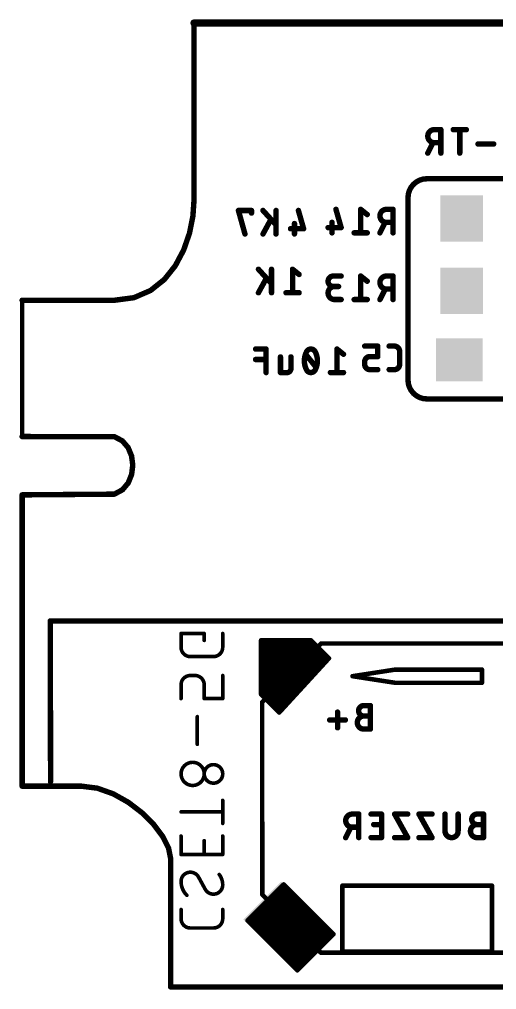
# Model space of a CAD drawing. Extents: x 2 to 98, y 0.7 to 28.7.
# Drawn here: x 1.98 to 15.37, y 0.73 to 27.98 of the extents above; entities that cross this region are included whole.
import ezdxf

# ---------------------------------------------------------------- set-up
doc = ezdxf.new("R2010")
doc.units = 0
for name, color, linetype in [('20', 30, 'CONTINUOUS'), ('22', 253, 'CONTINUOUS'), ('26', 253, 'CONTINUOUS'), ('28', 253, 'CONTINUOUS'), ('30', 253, 'CONTINUOUS')]:
    doc.layers.add(name, color=color, linetype=linetype)

# ---------------------------------------------------------------- blocks, each defined once
blk = doc.blocks.new('RECT')
blk.add_solid([(-0.5, -0.5), (0.5, -0.5), (-0.5, 0.5), (0.5, 0.5)])

msp = doc.modelspace()

# ---------------------------------------------------------------- linework, layer by layer
at = {"layer": '20'}
for points, const_width in [([(6.8818, 27.8772), (17.1616, 27.8772)], 0.2032), ([(6.8818, 22.9147), (6.8818, 27.8772)], 0.1524), ([(6.8505, 22.4543), (6.8818, 22.9147)], 0.1524), ([(6.7544, 21.9752), (6.8505, 22.4543)], 0.1524), ([(6.5906, 21.502), (6.7544, 21.9752)], 0.1524), ([(6.3559, 21.0596), (6.5906, 21.502)], 0.1524), ([(6.0472, 20.6724), (6.3559, 21.0596)], 0.1524), ([(5.6614, 20.3653), (6.0472, 20.6724)], 0.1524), ([(5.1954, 20.1629), (5.6614, 20.3653)], 0.1524), ([(2.0582, 20.09), (4.6461, 20.09)], 0.1524), ([(4.6461, 20.09), (5.1954, 20.1629)], 0.1524), ([(2.0582, 16.2627), (2.0582, 20.09)], 0.127), ([(4.6461, 16.2589), (2.0582, 16.2627)], 0.1524), ([(4.871, 16.141), (4.6461, 16.2589)], 0.1524), ([(5.0321, 15.9525), (4.871, 16.141)], 0.1524), ([(5.1292, 15.7166), (5.0321, 15.9525)], 0.1524), ([(5.162, 15.4567), (5.1292, 15.7166)], 0.1524), ([(5.1304, 15.1962), (5.162, 15.4567)], 0.1524), ([(5.034, 14.9584), (5.1304, 15.1962)], 0.1524), ([(4.8726, 14.7667), (5.034, 14.9584)], 0.1524), ([(2.0582, 14.6244), (4.6461, 14.6444)], 0.1524), ([(4.6461, 14.6444), (4.8726, 14.7667)], 0.1524), ([(2.0582, 6.4431), (2.0582, 14.6244)], 0.1524), ([(3.7157, 6.4431), (2.0582, 6.4431)], 0.1524), ([(4.1688, 6.3852), (3.7157, 6.4431)], 0.1524), ([(4.6151, 6.2263), (4.1688, 6.3852)], 0.1524), ([(5.038, 5.9889), (4.6151, 6.2263)], 0.1524), ([(5.4211, 5.6954), (5.038, 5.9889)], 0.1524), ([(5.7479, 5.3683), (5.4211, 5.6954)], 0.1524), ([(6.0017, 5.0299), (5.7479, 5.3683)], 0.1524), ([(6.1661, 4.7028), (6.0017, 5.0299)], 0.1524), ([(6.2246, 4.4093), (6.1661, 4.7028)], 0.1524), ([(6.2246, 0.8048), (6.2246, 4.4093)], 0.1524), ([(70.5259, 0.8048), (6.2246, 0.8048)], 0.1524)]:
    msp.add_lwpolyline(points, dxfattribs=dict(at, const_width=const_width))
for points, const_width in [([(6.8818, 27.928, 1), (6.8818, 27.8264)], 0.1016), ([(6.9199, 27.8772, 1), (6.8437, 27.8772)], 0.0762), ([(6.8437, 22.9147, 1), (6.9199, 22.9147)], 0.0762), ([(6.9198, 22.9121, 1), (6.8438, 22.9173)], 0.0762), ([(6.8125, 22.4569, 1), (6.8885, 22.4517)], 0.0762), ([(6.8879, 22.4468, 1), (6.8131, 22.4618)], 0.0762), ([(6.717, 21.9827, 1), (6.7918, 21.9677)], 0.0762), ([(6.7904, 21.9627, 1), (6.7184, 21.9877)], 0.0762), ([(6.5546, 21.5145, 1), (6.6266, 21.4895)], 0.0762), ([(6.6243, 21.4841, 1), (6.5569, 21.5199)], 0.0762), ([(6.3222, 21.0775, 1), (6.3896, 21.0417)], 0.0762), ([(6.3857, 21.0358, 1), (6.3261, 21.0834)], 0.0762), ([(6.0174, 20.6962, 1), (6.077, 20.6486)], 0.0762), ([(6.0709, 20.6426, 1), (6.0235, 20.7022)], 0.0762), ([(5.6766, 20.3304, 1), (5.6462, 20.4002)], 0.0762), ([(2.0582, 20.1281, 1), (2.0582, 20.0519)], 0.0762), ([(4.6411, 20.1278, 1), (4.6511, 20.0522)], 0.0762), ([(4.6461, 20.0519, 1), (4.6461, 20.1281)], 0.0762), ([(5.1802, 20.1978, 1), (5.2106, 20.128)], 0.0762), ([(5.2004, 20.1251, 1), (5.1904, 20.2007)], 0.0762), ([(5.6377, 20.3951, 1), (5.6851, 20.3355)], 0.0762), ([(2.09, 20.09, 1), (2.0265, 20.09)], 0.0635), ([(2.0583, 16.3008, 1), (2.0581, 16.2246)], 0.0762), ([(2.0265, 16.2627, 1), (2.09, 16.2627)], 0.0635), ([(4.6638, 16.2926, 1), (4.6284, 16.2252)], 0.0762), ([(4.646, 16.2208, 1), (4.6462, 16.297)], 0.0762), ([(4.9, 16.1658, 1), (4.842, 16.1162)], 0.0762), ([(4.8533, 16.1073, 1), (4.8887, 16.1747)], 0.0762), ([(5.0673, 15.967, 1), (4.9969, 15.938)], 0.0762), ([(5.0031, 15.9277, 1), (5.0611, 15.9773)], 0.0762), ([(5.167, 15.7214, 1), (5.0914, 15.7118)], 0.0762), ([(5.094, 15.7021, 1), (5.1644, 15.7311)], 0.0762), ([(5.1998, 15.4521, 1), (5.1242, 15.4613)], 0.0762), ([(5.1657, 15.1819, 1), (5.0951, 15.2105)], 0.0762), ([(5.1242, 15.4519, 1), (5.1998, 15.4615)], 0.0762), ([(4.9987, 14.9727, 1), (5.0693, 14.9441)], 0.0762), ([(5.0631, 14.9339, 1), (5.0049, 14.9829)], 0.0762), ([(5.0926, 15.2008, 1), (5.1682, 15.1916)], 0.0762), ([(4.628, 14.6779, 1), (4.6642, 14.6109)], 0.0762), ([(4.6464, 14.6063, 1), (4.6458, 14.6825)], 0.0762), ([(4.8435, 14.7912, 1), (4.9017, 14.7422)], 0.0762), ([(4.8907, 14.7332, 1), (4.8545, 14.8002)], 0.0762), ([(2.0963, 14.6244, 1), (2.0201, 14.6244)], 0.0762), ([(2.0579, 14.6625, 1), (2.0585, 14.5863)], 0.0762), ([(2.0582, 6.4812, 1), (2.0582, 6.405)], 0.0762), ([(2.0201, 6.4431, 1), (2.0963, 6.4431)], 0.0762), ([(3.7205, 6.4809, 1), (3.7109, 6.4053)], 0.0762), ([(3.7157, 6.405, 1), (3.7157, 6.4812)], 0.0762), ([(4.1816, 6.4211, 1), (4.156, 6.3493)], 0.0762), ([(4.164, 6.3474, 1), (4.1736, 6.423)], 0.0762), ([(4.6338, 6.2595, 1), (4.5964, 6.1931)], 0.0762), ([(4.6023, 6.1904, 1), (4.6279, 6.2622)], 0.0762), ([(5.0612, 6.0191, 1), (5.0148, 5.9587)], 0.0762), ([(5.0193, 5.9557, 1), (5.0567, 6.0221)], 0.0762), ([(5.4481, 5.7223, 1), (5.3941, 5.6685)], 0.0762), ([(5.3979, 5.6652, 1), (5.4443, 5.7256)], 0.0762), ([(5.7784, 5.3912, 1), (5.7174, 5.3454)], 0.0762), ([(5.7209, 5.3414, 1), (5.7749, 5.3952)], 0.0762), ([(6.0357, 5.047, 1), (5.9677, 5.0128)], 0.0762), ([(5.9712, 5.007, 1), (6.0322, 5.0528)], 0.0762), ([(6.2035, 4.7102, 1), (6.1287, 4.6954)], 0.0762), ([(6.1321, 4.6857, 1), (6.2001, 4.7199)], 0.0762), ([(6.2627, 4.4093, 1), (6.1865, 4.4093)], 0.0762), ([(6.1872, 4.4019, 1), (6.262, 4.4167)], 0.0762), ([(6.2246, 0.8429, 1), (6.2246, 0.7667)], 0.0762), ([(6.1865, 0.8048, 1), (6.2627, 0.8048)], 0.0762)]:
    msp.add_lwpolyline(points, format="xyb", dxfattribs=dict(at, const_width=const_width))
at = {"layer": '22'}
for points, const_width in [([(13.041, 23.3481), (13.1194, 23.4128)], 0.1524), ([(13.1194, 23.4128), (13.2092, 23.4618)], 0.1524), ([(13.2092, 23.4618), (13.3084, 23.4927)], 0.1524), ([(13.3084, 23.4927), (13.4147, 23.5035)], 0.1524), ([(13.4147, 23.5035), (21.6831, 23.5035)], 0.1524), ([(12.8964, 23.0807), (12.9273, 23.1799)], 0.1524), ([(12.9273, 23.1799), (12.9763, 23.2697)], 0.1524), ([(12.9763, 23.2697), (13.041, 23.3481)], 0.1524), ([(12.8856, 22.9744), (12.8964, 23.0807)], 0.1524), ([(12.8856, 17.848), (12.8856, 22.9744)], 0.1524), ([(12.8964, 17.7417), (12.8856, 17.848)], 0.1524), ([(12.9273, 17.6425), (12.8964, 17.7417)], 0.1524), ([(12.9763, 17.5527), (12.9273, 17.6425)], 0.1524), ([(13.041, 17.4743), (12.9763, 17.5527)], 0.1524), ([(13.1194, 17.4096), (13.041, 17.4743)], 0.1524), ([(13.2092, 17.3606), (13.1194, 17.4096)], 0.1524), ([(13.3084, 17.3297), (13.2092, 17.3606)], 0.1524), ([(13.4147, 17.3189), (13.3084, 17.3297)], 0.1524), ([(21.6831, 17.3189), (13.4147, 17.3189)], 0.1524), ([(2.8478, 11.0843), (21.468, 11.0843)], 0.1524), ([(2.8565, 6.5703), (2.8478, 11.0843)], 0.1524), ([(10.4505, 10.4505), (8.792, 8.7991)], 0.127), ([(15.8389, 10.4505), (10.4505, 10.4505)], 0.127), ([(12.5288, 9.717), (11.3274, 9.5311)], 0.127), ([(11.3274, 9.5311), (12.5288, 9.3451)], 0.127), ([(14.9609, 9.717), (12.5288, 9.717)], 0.127), ([(14.9609, 9.3451), (14.9609, 9.717)], 0.127), ([(12.5288, 9.3451), (14.9609, 9.3451)], 0.127), ([(8.792, 8.7991), (8.7919, 8.799)], 0.127), ([(8.7932, 7.5339), (8.7919, 8.799)], 0.127), ([(8.7919, 8.799), (8.7974, 3.3971)], 0.127), ([(11.504, 5.6579), (11.3206, 5.6579)], 0.1524), ([(11.504, 4.9975), (11.504, 5.6579)], 0.1524), ([(12.1434, 5.6579), (11.8499, 5.6579)], 0.1524), ([(12.1434, 4.9975), (12.1434, 5.6579)], 0.1524), ([(12.8774, 5.6579), (12.5105, 5.6579)], 0.1524), ([(12.5105, 5.6579), (12.8774, 4.9975)], 0.1524), ([(13.5601, 5.6579), (13.1932, 5.6579)], 0.1524), ([(13.1932, 5.6579), (13.5601, 4.9975)], 0.1524), ([(13.9248, 5.1809), (13.9248, 5.6579)], 0.1524), ([(14.2917, 5.6579), (14.2917, 5.1809)], 0.1524), ([(15.0051, 5.6579), (14.8216, 5.6579)], 0.1524), ([(15.0051, 4.9975), (15.0051, 5.6579)], 0.1524), ([(11.1371, 4.9975), (11.2839, 5.291)], 0.1524), ([(11.3206, 5.291), (11.504, 5.291)], 0.1524), ([(12.1434, 5.3643), (11.9233, 5.3643)], 0.1524), ([(15.0051, 5.3643), (14.8216, 5.3643)], 0.1524), ([(11.8499, 4.9975), (12.1434, 4.9975)], 0.1524), ([(12.8774, 4.9975), (12.5105, 4.9975)], 0.1524), ([(13.5601, 4.9975), (13.1932, 4.9975)], 0.1524), ([(14.8216, 4.9975), (15.0051, 4.9975)], 0.1524), ([(11.0441, 1.7935), (11.0441, 3.6473)], 0.127), ([(11.0441, 3.6473), (15.2443, 3.6473)], 0.127), ([(15.2443, 3.6473), (15.2443, 1.7935)], 0.127), ([(8.7974, 3.3971), (10.4414, 1.7646)], 0.127), ([(15.7517, 1.7646), (10.4414, 1.7646)], 0.127), ([(15.2443, 1.7935), (11.0441, 1.7935)], 0.127)]:
    msp.add_lwpolyline(points, dxfattribs=dict(at, const_width=const_width))
for points, const_width in [([(13.1012, 23.4462, 1), (13.1376, 23.3794)], 0.0762), ([(13.1437, 23.3834, 1), (13.0951, 23.4422)], 0.0762), ([(13.1979, 23.4982, 1), (13.2205, 23.4254)], 0.0762), ([(13.2274, 23.4284, 1), (13.191, 23.4952)], 0.0762), ([(13.3045, 23.5306, 1), (13.3123, 23.4548)], 0.0762), ([(13.3197, 23.4563, 1), (13.2971, 23.5291)], 0.0762), ([(13.4147, 23.5416, 1), (13.4147, 23.4654)], 0.0762), ([(13.4186, 23.4656, 1), (13.4108, 23.5414)], 0.0762), ([(12.8939, 23.1981, 1), (12.9607, 23.1617)], 0.0762), ([(12.9637, 23.1686, 1), (12.8909, 23.1912)], 0.0762), ([(12.9469, 23.294, 1), (13.0057, 23.2454)], 0.0762), ([(13.0097, 23.2515, 1), (12.9429, 23.2879)], 0.0762), ([(13.0167, 23.3775, 1), (13.0653, 23.3187)], 0.0762), ([(13.0704, 23.3238, 1), (13.0116, 23.3724)], 0.0762), ([(12.9237, 22.9744, 1), (12.8475, 22.9744)], 0.0762), ([(12.8477, 22.9783, 1), (12.9235, 22.9705)], 0.0762), ([(12.86, 23.092, 1), (12.9328, 23.0694)], 0.0762), ([(12.9343, 23.0768, 1), (12.8585, 23.0846)], 0.0762), ([(12.9235, 17.8519, 1), (12.8477, 17.8441)], 0.0762), ([(12.8475, 17.848, 1), (12.9237, 17.848)], 0.0762), ([(12.9328, 17.753, 1), (12.86, 17.7304)], 0.0762), ([(12.8585, 17.7378, 1), (12.9343, 17.7456)], 0.0762), ([(12.9607, 17.6607, 1), (12.8939, 17.6243)], 0.0762), ([(12.8909, 17.6312, 1), (12.9637, 17.6538)], 0.0762), ([(13.0057, 17.577, 1), (12.9469, 17.5284)], 0.0762), ([(12.9429, 17.5345, 1), (13.0097, 17.5709)], 0.0762), ([(13.0653, 17.5037, 1), (13.0167, 17.4449)], 0.0762), ([(13.0116, 17.45, 1), (13.0704, 17.4986)], 0.0762), ([(13.1376, 17.443, 1), (13.1012, 17.3762)], 0.0762), ([(13.0951, 17.3802, 1), (13.1437, 17.439)], 0.0762), ([(13.2205, 17.397, 1), (13.1979, 17.3242)], 0.0762), ([(13.191, 17.3272, 1), (13.2274, 17.394)], 0.0762), ([(13.3123, 17.3676, 1), (13.3045, 17.2918)], 0.0762), ([(13.2971, 17.2933, 1), (13.3197, 17.3661)], 0.0762), ([(13.4147, 17.357, 1), (13.4147, 17.2808)], 0.0762), ([(13.4108, 17.281, 1), (13.4186, 17.3568)], 0.0762), ([(2.8478, 11.1224, 1), (2.8478, 11.0462)], 0.0762), ([(2.8859, 11.0844, 1), (2.8097, 11.0842)], 0.0762), ([(10.4505, 10.4823, 1), (10.4505, 10.4187)], 0.0635), ([(10.4729, 10.428, 1), (10.4281, 10.473)], 0.0635), ([(11.3323, 9.5625, 1), (11.3225, 9.4997)], 0.0635), ([(11.3225, 9.5625, 1), (11.3323, 9.4997)], 0.0635), ([(12.5288, 9.7488, 1), (12.5288, 9.6852)], 0.0635), ([(12.5337, 9.6856, 1), (12.5239, 9.7484)], 0.0635), ([(14.9927, 9.717, 1), (14.9291, 9.717)], 0.0635), ([(14.9609, 9.6852, 1), (14.9609, 9.7488)], 0.0635), ([(12.5288, 9.3769, 1), (12.5288, 9.3133)], 0.0635), ([(12.5239, 9.3137, 1), (12.5337, 9.3765)], 0.0635), ([(14.9291, 9.3451, 1), (14.9927, 9.3451)], 0.0635), ([(14.9609, 9.3133, 1), (14.9609, 9.3769)], 0.0635), ([(8.7694, 8.8215, 1), (8.8144, 8.7765)], 0.0635), ([(8.8236, 8.799, 1), (8.7602, 8.799)], 0.0635), ([(8.8236, 8.799, 1), (8.7602, 8.799)], 0.0635), ([(8.7696, 8.8216, 1), (8.8144, 8.7766)], 0.0635), ([(8.8145, 8.7766, 1), (8.7695, 8.8216)], 0.0635), ([(8.7615, 7.5339, 1), (8.8249, 7.5339)], 0.0635), ([(2.8184, 6.5702, 1), (2.8946, 6.5704)], 0.0762), ([(11.3206, 5.6579, 1), (11.3206, 5.291)], 0.1524), ([(11.3206, 5.696, 1), (11.3206, 5.6198)], 0.0762), ([(11.3206, 5.6198, 1), (11.3206, 5.696)], 0.0762), ([(11.5421, 5.6579, 1), (11.4659, 5.6579)], 0.0762), ([(11.504, 5.6198, 1), (11.504, 5.696)], 0.0762), ([(11.8499, 5.696, 1), (11.8499, 5.6198)], 0.0762), ([(12.1815, 5.6579, 1), (12.1053, 5.6579)], 0.0762), ([(12.1434, 5.6198, 1), (12.1434, 5.696)], 0.0762), ([(12.5105, 5.696, 1), (12.5105, 5.6198)], 0.0762), ([(12.5438, 5.6764, 1), (12.4772, 5.6393)], 0.0762), ([(12.8774, 5.6198, 1), (12.8774, 5.696)], 0.0762), ([(13.1932, 5.696, 1), (13.1932, 5.6198)], 0.0762), ([(13.2265, 5.6764, 1), (13.1599, 5.6393)], 0.0762), ([(13.5601, 5.6198, 1), (13.5601, 5.696)], 0.0762), ([(13.9629, 5.6579, 1), (13.8867, 5.6579)], 0.0762), ([(14.3298, 5.6579, 1), (14.2536, 5.6579)], 0.0762), ([(14.8216, 5.6579, 1), (14.8216, 5.3643)], 0.1524), ([(14.8216, 5.696, 1), (14.8216, 5.6198)], 0.0762), ([(14.8216, 5.6198, 1), (14.8216, 5.696)], 0.0762), ([(15.0432, 5.6579, 1), (14.967, 5.6579)], 0.0762), ([(15.0051, 5.6198, 1), (15.0051, 5.696)], 0.0762), ([(11.3179, 5.2739, 1), (11.2498, 5.308)], 0.0762), ([(11.3206, 5.3291, 1), (11.3206, 5.2529)], 0.0762), ([(11.3206, 5.2529, 1), (11.3206, 5.3291)], 0.0762), ([(11.504, 5.2529, 1), (11.504, 5.3291)], 0.0762), ([(11.9233, 5.4024, 1), (11.9233, 5.3262)], 0.0762), ([(12.1434, 5.3262, 1), (12.1434, 5.4024)], 0.0762), ([(13.9248, 5.1809, 1), (14.2917, 5.1809)], 0.1524), ([(13.9629, 5.1809, 1), (13.8867, 5.1809)], 0.0762), ([(13.8867, 5.1809, 1), (13.9629, 5.1809)], 0.0762), ([(14.3298, 5.1809, 1), (14.2536, 5.1809)], 0.0762), ([(14.2536, 5.1809, 1), (14.3298, 5.1809)], 0.0762), ([(14.8216, 5.3643, 1), (14.8216, 4.9975)], 0.1524), ([(14.8216, 5.4024, 1), (14.8216, 5.3262)], 0.0762), ([(14.8216, 5.3262, 1), (14.8216, 5.4024)], 0.0762), ([(14.8216, 5.3262, 1), (14.8216, 5.4024)], 0.0762), ([(15.0051, 5.3262, 1), (15.0051, 5.4024)], 0.0762), ([(11.103, 5.0145, 1), (11.1712, 4.9804)], 0.0762), ([(11.4659, 4.9975, 1), (11.5421, 4.9975)], 0.0762), ([(11.8499, 5.0356, 1), (11.8499, 4.9594)], 0.0762), ([(12.1053, 4.9975, 1), (12.1815, 4.9975)], 0.0762), ([(12.1434, 4.9594, 1), (12.1434, 5.0356)], 0.0762), ([(12.5105, 5.0356, 1), (12.5105, 4.9594)], 0.0762), ([(12.8441, 4.9789, 1), (12.9107, 5.016)], 0.0762), ([(12.8774, 4.9594, 1), (12.8774, 5.0356)], 0.0762), ([(13.1932, 5.0356, 1), (13.1932, 4.9594)], 0.0762), ([(13.5268, 4.9789, 1), (13.5934, 5.016)], 0.0762), ([(13.5601, 4.9594, 1), (13.5601, 5.0356)], 0.0762), ([(14.8216, 5.0356, 1), (14.8216, 4.9594)], 0.0762), ([(14.8216, 4.9594, 1), (14.8216, 5.0356)], 0.0762), ([(14.967, 4.9975, 1), (15.0432, 4.9975)], 0.0762), ([(15.0051, 4.9594, 1), (15.0051, 5.0356)], 0.0762), ([(11.0759, 3.6473, 1), (11.0123, 3.6473)], 0.0635), ([(11.0441, 3.6791, 1), (11.0441, 3.6155)], 0.0635), ([(15.2761, 3.6473, 1), (15.2126, 3.6473)], 0.0635), ([(15.2443, 3.6155, 1), (15.2443, 3.6791)], 0.0635), ([(8.8198, 3.4196, 1), (8.775, 3.3746)], 0.0635), ([(8.7657, 3.3971, 1), (8.8291, 3.3971)], 0.0635), ([(10.4414, 1.7964, 1), (10.4414, 1.7329)], 0.0635), ([(10.419, 1.7421, 1), (10.4638, 1.7871)], 0.0635), ([(11.0123, 1.7935, 1), (11.0759, 1.7935)], 0.0635), ([(11.0441, 1.8253, 1), (11.0441, 1.7618)], 0.0635), ([(15.2126, 1.7935, 1), (15.2761, 1.7935)], 0.0635), ([(15.2443, 1.7618, 1), (15.2443, 1.8253)], 0.0635)]:
    msp.add_lwpolyline(points, format="xyb", dxfattribs=dict(at, const_width=const_width))
at = {"layer": '26', "const_width": 0.1524}
for points in [[(10.8631, 22.6441), (11.0099, 22.1305)], [(11.7414, 22.4973), (11.558, 22.6441)], [(11.558, 22.6441), (11.558, 21.9837)], [(12.465, 22.6441), (12.2816, 22.6441)], [(12.465, 21.9837), (12.465, 22.6441)], [(10.7531, 22.2772), (10.7531, 21.9837)], [(12.0982, 21.9837), (12.2449, 22.2772)], [(12.2816, 22.2772), (12.465, 22.2772)], [(11.0099, 22.1305), (10.643, 22.1305)], [(11.7414, 21.9837), (11.3745, 21.9837)], [(11.0099, 20.7708), (10.7898, 20.7708)], [(11.7414, 20.6241), (11.558, 20.7708)], [(11.558, 20.7708), (11.558, 20.1105)], [(12.465, 20.7708), (12.2816, 20.7708)], [(12.465, 20.1105), (12.465, 20.7708)], [(10.7898, 20.4773), (10.9365, 20.4773)], [(12.0982, 20.1105), (12.2449, 20.404)], [(12.2816, 20.404), (12.465, 20.404)], [(11.0099, 20.1105), (10.8264, 20.1105)], [(11.7414, 20.1105), (11.3745, 20.1105)], [(12.0371, 18.8024), (11.6702, 18.8024)], [(12.0371, 18.5088), (12.0371, 18.8024)], [(12.5035, 18.8024), (12.3568, 18.8024)], [(11.817, 18.5088), (12.0371, 18.5088)], [(12.6503, 18.2887), (12.6503, 18.6556)], [(11.6702, 18.2887), (11.6702, 18.3621)], [(12.0371, 18.142), (11.817, 18.142)], [(12.3568, 18.142), (12.5035, 18.142)], [(11.83, 8.7058), (11.6466, 8.7058)], [(11.83, 8.0455), (11.83, 8.7058)], [(10.9088, 8.0821), (10.9088, 8.5224)], [(11.83, 8.4123), (11.6466, 8.4123)], [(11.129, 8.3023), (10.6887, 8.3023)], [(11.6466, 8.0455), (11.83, 8.0455)]]:
    msp.add_lwpolyline(points, dxfattribs=at)
at = {"layer": '26'}
for points, const_width in [([(10.8998, 22.6546, 1), (10.8265, 22.6336)], 0.0762), ([(11.5818, 22.6739, 1), (11.5342, 22.6143)], 0.0762), ([(11.5961, 22.6441, 1), (11.5199, 22.6441)], 0.0762), ([(12.2816, 22.6441, 1), (12.2816, 22.2772)], 0.1524), ([(12.2816, 22.6822, 1), (12.2816, 22.606)], 0.0762), ([(12.2816, 22.606, 1), (12.2816, 22.6822)], 0.0762), ([(12.5031, 22.6441, 1), (12.4269, 22.6441)], 0.0762), ([(12.465, 22.606, 1), (12.465, 22.6822)], 0.0762), ([(10.7912, 22.2772, 1), (10.715, 22.2772)], 0.0762), ([(11.7176, 22.4676, 1), (11.7652, 22.5271)], 0.0762), ([(12.279, 22.2602, 1), (12.2108, 22.2942)], 0.0762), ([(12.2816, 22.3153, 1), (12.2816, 22.2391)], 0.0762), ([(12.2816, 22.2391, 1), (12.2816, 22.3153)], 0.0762), ([(12.465, 22.2391, 1), (12.465, 22.3153)], 0.0762), ([(10.643, 22.1686, 1), (10.643, 22.0924)], 0.0762), ([(10.9733, 22.12, 1), (11.0465, 22.1409)], 0.0762), ([(11.0099, 22.0924, 1), (11.0099, 22.1686)], 0.0762), ([(10.715, 21.9837, 1), (10.7912, 21.9837)], 0.0762), ([(11.3745, 22.0218, 1), (11.3745, 21.9456)], 0.0762), ([(11.5199, 21.9837, 1), (11.5961, 21.9837)], 0.0762), ([(11.7414, 21.9456, 1), (11.7414, 22.0218)], 0.0762), ([(12.0641, 22.0007, 1), (12.1322, 21.9667)], 0.0762), ([(12.4269, 21.9837, 1), (12.5031, 21.9837)], 0.0762), ([(10.7898, 20.7708, 1), (10.7898, 20.4773)], 0.1524), ([(10.7898, 20.8089, 1), (10.7898, 20.7327)], 0.0762), ([(10.7898, 20.7327, 1), (10.7898, 20.8089)], 0.0762), ([(11.0099, 20.7327, 1), (11.0099, 20.8089)], 0.0762), ([(11.5818, 20.8006, 1), (11.5342, 20.7411)], 0.0762), ([(11.5961, 20.7708, 1), (11.5199, 20.7708)], 0.0762), ([(12.2816, 20.7708, 1), (12.2816, 20.404)], 0.1524), ([(12.2816, 20.8089, 1), (12.2816, 20.7327)], 0.0762), ([(12.2816, 20.7327, 1), (12.2816, 20.8089)], 0.0762), ([(12.5031, 20.7708, 1), (12.4269, 20.7708)], 0.0762), ([(12.465, 20.7327, 1), (12.465, 20.8089)], 0.0762), ([(10.8264, 20.4773, 1), (10.8264, 20.1105)], 0.1524), ([(10.7898, 20.5154, 1), (10.7898, 20.4392)], 0.0762), ([(10.7898, 20.4392, 1), (10.7898, 20.5154)], 0.0762), ([(10.8264, 20.4392, 1), (10.8264, 20.5154)], 0.0762), ([(10.9365, 20.4392, 1), (10.9365, 20.5154)], 0.0762), ([(11.7176, 20.5943, 1), (11.7652, 20.6538)], 0.0762), ([(12.279, 20.3869, 1), (12.2108, 20.421)], 0.0762), ([(12.2816, 20.4421, 1), (12.2816, 20.3659)], 0.0762), ([(12.2816, 20.3659, 1), (12.2816, 20.4421)], 0.0762), ([(12.465, 20.3659, 1), (12.465, 20.4421)], 0.0762), ([(10.8264, 20.1486, 1), (10.8264, 20.0724)], 0.0762), ([(10.8264, 20.0724, 1), (10.8264, 20.1486)], 0.0762), ([(11.0099, 20.0724, 1), (11.0099, 20.1486)], 0.0762), ([(11.3745, 20.1486, 1), (11.3745, 20.0724)], 0.0762), ([(11.7414, 20.0724, 1), (11.7414, 20.1486)], 0.0762), ([(12.0641, 20.1275, 1), (12.1322, 20.0934)], 0.0762), ([(11.5199, 20.1105, 1), (11.5961, 20.1105)], 0.0762), ([(12.4269, 20.1105, 1), (12.5031, 20.1105)], 0.0762), ([(11.6702, 18.8405, 1), (11.6702, 18.7643)], 0.0762), ([(12.0752, 18.8024, 1), (11.999, 18.8024)], 0.0762), ([(12.0371, 18.7643, 1), (12.0371, 18.8405)], 0.0762), ([(12.3568, 18.8405, 1), (12.3568, 18.7643)], 0.0762), ([(12.6503, 18.6556, 0.4142), (12.5035, 18.8024)], 0.1524), ([(12.5035, 18.8405, 1), (12.5035, 18.7643)], 0.0762), ([(12.5035, 18.7643, 1), (12.5035, 18.8405)], 0.0762), ([(11.817, 18.5088, 0.4142), (11.6702, 18.3621)], 0.1524), ([(11.817, 18.5469, 1), (11.817, 18.4707)], 0.0762), ([(11.817, 18.4707, 1), (11.817, 18.5469)], 0.0762), ([(11.999, 18.5088, 1), (12.0752, 18.5088)], 0.0762), ([(12.0371, 18.4707, 1), (12.0371, 18.5469)], 0.0762), ([(12.6884, 18.6556, 1), (12.6122, 18.6556)], 0.0762), ([(12.6122, 18.6556, 1), (12.6884, 18.6556)], 0.0762), ([(11.7083, 18.3621, 1), (11.6321, 18.3621)], 0.0762), ([(11.6321, 18.3621, 1), (11.7083, 18.3621)], 0.0762), ([(11.6702, 18.2887, 0.4142), (11.817, 18.142)], 0.1524), ([(11.7083, 18.2887, 1), (11.6321, 18.2887)], 0.0762), ([(11.6321, 18.2887, 1), (11.7083, 18.2887)], 0.0762), ([(12.5035, 18.142, 0.4142), (12.6503, 18.2887)], 0.1524), ([(12.6884, 18.2887, 1), (12.6122, 18.2887)], 0.0762), ([(12.6122, 18.2887, 1), (12.6884, 18.2887)], 0.0762), ([(11.817, 18.1801, 1), (11.817, 18.1039)], 0.0762), ([(11.817, 18.1039, 1), (11.817, 18.1801)], 0.0762), ([(12.0371, 18.1039, 1), (12.0371, 18.1801)], 0.0762), ([(12.3568, 18.1801, 1), (12.3568, 18.1039)], 0.0762), ([(12.5035, 18.1801, 1), (12.5035, 18.1039)], 0.0762), ([(12.5035, 18.1039, 1), (12.5035, 18.1801)], 0.0762), ([(11.6466, 8.7058, 1), (11.6466, 8.4123)], 0.1524), ([(11.6466, 8.7439, 1), (11.6466, 8.6677)], 0.0762), ([(11.6466, 8.6677, 1), (11.6466, 8.7439)], 0.0762), ([(11.8681, 8.7058, 1), (11.7919, 8.7058)], 0.0762), ([(11.83, 8.6677, 1), (11.83, 8.7439)], 0.0762), ([(10.9469, 8.5224, 1), (10.8707, 8.5224)], 0.0762), ([(11.6466, 8.4123, 1), (11.6466, 8.0455)], 0.1524), ([(11.6466, 8.4504, 1), (11.6466, 8.3742)], 0.0762), ([(11.6466, 8.3742, 1), (11.6466, 8.4504)], 0.0762), ([(11.6466, 8.3742, 1), (11.6466, 8.4504)], 0.0762), ([(11.83, 8.3742, 1), (11.83, 8.4504)], 0.0762), ([(10.6887, 8.3404, 1), (10.6887, 8.2642)], 0.0762), ([(11.129, 8.2642, 1), (11.129, 8.3404)], 0.0762), ([(10.8707, 8.0821, 1), (10.9469, 8.0821)], 0.0762), ([(11.6466, 8.0836, 1), (11.6466, 8.0074)], 0.0762), ([(11.6466, 8.0074, 1), (11.6466, 8.0836)], 0.0762), ([(11.7919, 8.0455, 1), (11.8681, 8.0455)], 0.0762), ([(11.83, 8.0074, 1), (11.83, 8.0836)], 0.0762)]:
    msp.add_lwpolyline(points, format="xyb", dxfattribs=dict(at, const_width=const_width))
at = {"layer": '28'}
for points, const_width in [([(13.6239, 24.883, 1), (13.6239, 24.5161)], 0.1524), ([(13.6239, 24.9211, 1), (13.6239, 24.8449)], 0.0762), ([(13.6239, 24.8449, 1), (13.6239, 24.9211)], 0.0762), ([(13.8454, 24.883, 1), (13.7692, 24.883)], 0.0762), ([(13.8073, 24.8449, 1), (13.8073, 24.9211)], 0.0762), ([(14.1555, 24.9211, 1), (14.1555, 24.8449)], 0.0762), ([(14.377, 24.883, 1), (14.3008, 24.883)], 0.0762), ([(14.5224, 24.8449, 1), (14.5224, 24.9211)], 0.0762), ([(13.6213, 24.4991, 1), (13.5531, 24.5332)], 0.0762), ([(13.6239, 24.5542, 1), (13.6239, 24.478)], 0.0762), ([(13.6239, 24.478, 1), (13.6239, 24.5542)], 0.0762), ([(13.8073, 24.478, 1), (13.8073, 24.5542)], 0.0762), ([(14.8503, 24.5176, 1), (14.8503, 24.4414)], 0.0762), ([(15.2906, 24.4414, 1), (15.2906, 24.5176)], 0.0762), ([(13.4064, 24.2397, 1), (13.4745, 24.2056)], 0.0762), ([(13.7692, 24.2226, 1), (13.8454, 24.2226)], 0.0762), ([(14.3008, 24.2226, 1), (14.377, 24.2226)], 0.0762), ([(8.1269, 22.6505, 1), (8.1269, 22.5743)], 0.0762), ([(8.1636, 22.6225, 1), (8.0902, 22.6022)], 0.0762), ([(8.5319, 22.6124, 1), (8.4557, 22.6124)], 0.0762), ([(8.4938, 22.5743, 1), (8.4938, 22.6505)], 0.0762), ([(8.8441, 22.638, 1), (8.7877, 22.5867)], 0.0762), ([(9.2209, 22.6124, 1), (9.1447, 22.6124)], 0.0762), ([(9.8467, 22.6228, 1), (9.7734, 22.6019)], 0.0762), ([(8.4557, 22.539, 1), (8.5319, 22.539)], 0.0762), ([(9.0695, 22.3373, 1), (9.0026, 22.3738)], 0.0762), ([(9.1546, 22.1831, 1), (9.211, 22.2344)], 0.0762), ([(9.5899, 22.1368, 1), (9.5899, 22.0606)], 0.0762), ([(9.7381, 22.2455, 1), (9.6619, 22.2455)], 0.0762), ([(9.9202, 22.0882, 1), (9.9934, 22.1092)], 0.0762), ([(9.9568, 22.0606, 1), (9.9568, 22.1368)], 0.0762), ([(8.2736, 21.9418, 1), (8.347, 21.9621)], 0.0762), ([(8.7824, 21.9702, 1), (8.8493, 21.9337)], 0.0762), ([(9.1447, 21.952, 1), (9.2209, 21.952)], 0.0762), ([(9.6619, 21.952, 1), (9.7381, 21.952)], 0.0762), ([(8.7171, 20.987, 1), (8.6607, 20.9357)], 0.0762), ([(9.0939, 20.9613, 1), (9.0177, 20.9613)], 0.0762), ([(9.6702, 20.9911, 1), (9.6226, 20.9316)], 0.0762), ([(9.6845, 20.9613, 1), (9.6083, 20.9613)], 0.0762), ([(8.9425, 20.6863, 1), (8.8756, 20.7228)], 0.0762), ([(9.806, 20.7848, 1), (9.8536, 20.8443)], 0.0762), ([(9.0276, 20.5321, 1), (9.084, 20.5834)], 0.0762), ([(8.6554, 20.3192, 1), (8.7223, 20.2827)], 0.0762), ([(9.0177, 20.301, 1), (9.0939, 20.301)], 0.0762), ([(9.4629, 20.3391, 1), (9.4629, 20.2629)], 0.0762), ([(9.6083, 20.301, 1), (9.6845, 20.301)], 0.0762), ([(9.8298, 20.2629, 1), (9.8298, 20.3391)], 0.0762), ([(8.6095, 18.7579, 1), (8.6095, 18.6817)], 0.0762), ([(8.9411, 18.7198, 1), (8.8649, 18.7198)], 0.0762), ([(8.903, 18.6817, 1), (8.903, 18.7579)], 0.0762), ([(9.3448, 18.4997, 1), (9.2686, 18.4997)], 0.0762), ([(9.6383, 18.4997, 1), (9.5621, 18.4997)], 0.0762), ([(10.0322, 18.6281, 0.1139), (9.9771, 18.3896)], 0.1524), ([(10.0436, 18.5968, 1), (9.9841, 18.5492)], 0.0762), ([(9.9961, 18.6404, 1), (10.0682, 18.6157)], 0.0762), ([(10.1606, 18.7198, 0.3205), (10.0322, 18.6281)], 0.1524), ([(10.0664, 18.6114, 1), (9.9979, 18.6448)], 0.0762), ([(10.289, 18.6281, 0.3205), (10.1606, 18.7198)], 0.1524), ([(10.1606, 18.7579, 1), (10.1606, 18.6817)], 0.0762), ([(10.1606, 18.6817, 1), (10.1606, 18.7579)], 0.0762), ([(10.3232, 18.6448, 1), (10.2547, 18.6114)], 0.0762), ([(10.344, 18.3896, 0.1139), (10.289, 18.6281)], 0.1524), ([(10.253, 18.6157, 1), (10.325, 18.6404)], 0.0762), ([(10.9159, 18.7496, 1), (10.8683, 18.69)], 0.0762), ([(10.9302, 18.7198, 1), (10.854, 18.7198)], 0.0762), ([(11.0517, 18.5433, 1), (11.0993, 18.6028)], 0.0762), ([(8.6095, 18.4644, 1), (8.6095, 18.3882)], 0.0762), ([(8.903, 18.3882, 1), (8.903, 18.4644)], 0.0762), ([(9.9771, 18.3896, 0.1139), (10.0322, 18.1511)], 0.1524), ([(10.0152, 18.3896, 1), (9.939, 18.3896)], 0.0762), ([(9.939, 18.3896, 1), (10.0152, 18.3896)], 0.0762), ([(10.289, 18.1511, 0.1139), (10.344, 18.3896)], 0.1524), ([(10.2776, 18.1824, 1), (10.3371, 18.23)], 0.0762), ([(10.3821, 18.3896, 1), (10.3059, 18.3896)], 0.0762), ([(10.3059, 18.3896, 1), (10.3821, 18.3896)], 0.0762), ([(8.8649, 18.0594, 1), (8.9411, 18.0594)], 0.0762), ([(9.3067, 18.0975, 1), (9.3067, 18.0213)], 0.0762), ([(9.2686, 18.0594, 1), (9.3448, 18.0594)], 0.0762), ([(9.4901, 18.0594, 0.4142), (9.6002, 18.1695)], 0.1524), ([(9.4901, 18.0975, 1), (9.4901, 18.0213)], 0.0762), ([(9.4901, 18.0213, 1), (9.4901, 18.0975)], 0.0762), ([(9.6383, 18.1695, 1), (9.5621, 18.1695)], 0.0762), ([(9.5621, 18.1695, 1), (9.6383, 18.1695)], 0.0762), ([(10.0682, 18.1635, 1), (9.9961, 18.1388)], 0.0762), ([(10.0322, 18.1511, 0.3205), (10.1606, 18.0594)], 0.1524), ([(9.9979, 18.1344, 1), (10.0664, 18.1678)], 0.0762), ([(10.1606, 18.0594, 0.3205), (10.289, 18.1511)], 0.1524), ([(10.1606, 18.0975, 1), (10.1606, 18.0213)], 0.0762), ([(10.1606, 18.0213, 1), (10.1606, 18.0975)], 0.0762), ([(10.2547, 18.1678, 1), (10.3232, 18.1344)], 0.0762), ([(10.325, 18.1388, 1), (10.253, 18.1635)], 0.0762), ([(10.7087, 18.0975, 1), (10.7087, 18.0213)], 0.0762), ([(10.854, 18.0594, 1), (10.9302, 18.0594)], 0.0762), ([(11.0755, 18.0213, 1), (11.0755, 18.0975)], 0.0762), ([(6.5179, 10.7568, 1), (6.5179, 10.706)], 0.0508), ([(6.5433, 10.7314, 1), (6.4925, 10.7314)], 0.0508), ([(7.1924, 10.7314, 1), (7.1416, 10.7314)], 0.0508), ([(7.167, 10.706, 1), (7.167, 10.7568)], 0.0508), ([(7.7117, 10.7314, 1), (7.6609, 10.7314)], 0.0508), ([(6.5179, 10.342, 0.4142), (6.7775, 10.0823)], 0.1016), ([(6.5433, 10.342, 1), (6.4925, 10.342)], 0.0508), ([(6.4925, 10.342, 1), (6.5433, 10.342)], 0.0508), ([(7.1416, 10.5367, 1), (7.1924, 10.5367)], 0.0508), ([(7.4267, 10.0823, 0.4142), (7.6863, 10.342)], 0.1016), ([(7.7117, 10.3419, 1), (7.6609, 10.342)], 0.0508), ([(7.6609, 10.342, 1), (7.7117, 10.342)], 0.0508), ([(6.7775, 10.1077, 1), (6.7775, 10.0569)], 0.0508), ([(6.7775, 10.0569, 1), (6.7775, 10.1077)], 0.0508), ([(7.4267, 10.1077, 1), (7.4267, 10.0569)], 0.0508), ([(7.4267, 10.0569, 1), (7.4267, 10.1077)], 0.0508), ([(6.7775, 9.5503, 0.4142), (6.5179, 9.2907)], 0.1016), ([(6.7775, 9.5757, 1), (6.7775, 9.5249)], 0.0508), ([(6.7775, 9.5249, 1), (6.7775, 9.5757)], 0.0508), ([(7.167, 9.2907, 0.4142), (6.9074, 9.5503)], 0.1016), ([(6.9074, 9.5757, 1), (6.9074, 9.5249)], 0.0508), ([(6.9074, 9.5249, 1), (6.9074, 9.5757)], 0.0508), ([(7.7117, 9.5503, 1), (7.6609, 9.5503)], 0.0508), ([(6.5433, 9.2907, 1), (6.4925, 9.2907)], 0.0508), ([(6.4925, 9.2907, 1), (6.5433, 9.2907)], 0.0508), ([(7.1924, 9.2907, 1), (7.1416, 9.2907)], 0.0508), ([(7.1416, 9.2907, 1), (7.1924, 9.2907)], 0.0508), ([(6.4925, 8.9012, 1), (6.5433, 8.9012)], 0.0508), ([(7.167, 8.9266, 1), (7.167, 8.8758)], 0.0508), ([(7.1416, 8.9012, 1), (7.1924, 8.9012)], 0.0508), ([(7.6609, 8.9012, 1), (7.7117, 8.9012)], 0.0508), ([(7.6863, 8.8758, 1), (7.6863, 8.9266)], 0.0508), ([(6.9977, 8.396, 1), (6.9469, 8.396)], 0.0508), ([(6.9469, 7.6171, 1), (6.9977, 7.6171)], 0.0508), ([(6.8425, 7.1119, 1), (6.8425, 6.4628)], 0.1016), ([(6.8425, 6.4628, 1), (6.8425, 7.1119)], 0.1016), ([(6.8425, 7.1373, 1), (6.8425, 7.0865)], 0.0508), ([(6.8425, 7.0865, 1), (6.8425, 7.1373)], 0.0508), ([(7.4267, 7.047, 1), (7.4267, 6.5277)], 0.1016), ([(7.4267, 6.5277, 1), (7.4267, 7.047)], 0.1016), ([(7.4267, 7.0724, 1), (7.4267, 7.0216)], 0.0508), ([(7.4267, 7.0216, 1), (7.4267, 7.0724)], 0.0508), ([(7.4267, 6.5531, 1), (7.4267, 6.5023)], 0.0508), ([(7.4267, 6.5023, 1), (7.4267, 6.5531)], 0.0508), ([(6.8425, 6.4882, 1), (6.8425, 6.4374)], 0.0508), ([(6.8425, 6.4374, 1), (6.8425, 6.4882)], 0.0508), ([(7.7117, 6.0451, 1), (7.6609, 6.0451)], 0.0508), ([(6.5179, 5.746, 1), (6.5179, 5.6952)], 0.0508), ([(7.6863, 5.6952, 1), (7.6863, 5.746)], 0.0508), ([(7.6609, 5.396, 1), (7.7117, 5.396)], 0.0508), ([(6.5433, 5.0413, 1), (6.4925, 5.0413)], 0.0508), ([(7.1924, 4.9114, 1), (7.1416, 4.9114)], 0.0508), ([(7.7117, 5.0413, 1), (7.6609, 5.0413)], 0.0508), ([(6.5179, 4.5474, 1), (6.5179, 4.4966)], 0.0508), ([(6.4925, 4.522, 1), (6.5433, 4.522)], 0.0508), ([(7.1416, 4.522, 1), (7.1924, 4.522)], 0.0508), ([(7.6609, 4.522, 1), (7.7117, 4.522)], 0.0508), ([(7.6863, 4.4966, 1), (7.6863, 4.5474)], 0.0508), ([(6.7775, 4.0258, 0.4142), (6.5179, 3.7662)], 0.1016), ([(6.5179, 3.7662, 0.2), (6.6802, 3.3767)], 0.1016), ([(6.5433, 3.7662, 1), (6.4925, 3.7662)], 0.0508), ([(7.0047, 3.896, 0.2656), (6.7775, 4.0258)], 0.1016), ([(6.7775, 4.0512, 1), (6.7775, 4.0004)], 0.0508), ([(6.7775, 4.0004, 1), (6.7775, 4.0512)], 0.0508), ([(7.027, 3.9082, 1), (6.9824, 3.8838)], 0.0508), ([(6.9828, 3.8831, 1), (7.0266, 3.9089)], 0.0508), ([(7.6093, 3.9762, 1), (7.5686, 3.9457)], 0.0508), ([(7.6863, 3.6688, 0.1623), (7.5889, 3.9609)], 0.1016), ([(6.4925, 3.7662, 1), (6.5433, 3.7662)], 0.0508), ([(7.1995, 3.539, 0.2656), (7.4267, 3.4092)], 0.1016), ([(7.2213, 3.5519, 1), (7.1776, 3.5261)], 0.0508), ([(7.1772, 3.5268, 1), (7.2218, 3.5512)], 0.0508), ([(7.4267, 3.4092, 0.4142), (7.6863, 3.6688)], 0.1016), ([(7.7117, 3.6688, 1), (7.6609, 3.6688)], 0.0508), ([(7.6609, 3.6688, 1), (7.7117, 3.6688)], 0.0508), ([(6.6623, 3.3587, 1), (6.6981, 3.3948)], 0.0508), ([(7.4267, 3.4346, 1), (7.4267, 3.3838)], 0.0508), ([(7.4267, 3.3838, 1), (7.4267, 3.4346)], 0.0508), ([(6.5433, 2.9783, 1), (6.4925, 2.9783)], 0.0508), ([(7.7117, 2.9783, 1), (7.6609, 2.9783)], 0.0508), ([(6.5179, 2.7186, 0.4142), (6.7775, 2.459)], 0.1016), ([(6.5433, 2.7186, 1), (6.4925, 2.7186)], 0.0508), ([(6.4925, 2.7186, 1), (6.5433, 2.7186)], 0.0508), ([(7.4267, 2.459, 0.4142), (7.6863, 2.7186)], 0.1016), ([(7.7117, 2.7186, 1), (7.6609, 2.7186)], 0.0508), ([(7.6609, 2.7186, 1), (7.7117, 2.7186)], 0.0508), ([(6.7775, 2.4844, 1), (6.7775, 2.4336)], 0.0508), ([(6.7775, 2.4336, 1), (6.7775, 2.4844)], 0.0508), ([(7.4267, 2.4844, 1), (7.4267, 2.4336)], 0.0508), ([(7.4267, 2.4336, 1), (7.4267, 2.4844)], 0.0508)]:
    msp.add_lwpolyline(points, format="xyb", dxfattribs=dict(at, const_width=const_width))
for points, const_width in [([(13.8073, 24.883), (13.6239, 24.883)], 0.1524), ([(13.8073, 24.2226), (13.8073, 24.883)], 0.1524), ([(14.5224, 24.883), (14.1555, 24.883)], 0.1524), ([(14.3389, 24.2226), (14.3389, 24.883)], 0.1524), ([(13.4405, 24.2226), (13.5872, 24.5161)], 0.1524), ([(13.6239, 24.5161), (13.8073, 24.5161)], 0.1524), ([(15.2906, 24.4795), (14.8503, 24.4795)], 0.1524), ([(8.4938, 22.6124), (8.1269, 22.6124)], 0.1524), ([(8.1269, 22.6124), (8.3103, 21.952)], 0.1524), ([(8.4938, 22.539), (8.4938, 22.6124)], 0.1524), ([(8.8159, 22.6124), (9.1828, 22.2088)], 0.1524), ([(9.1828, 21.952), (9.1828, 22.6124)], 0.1524), ([(9.81, 22.6124), (9.9568, 22.0987)], 0.1524), ([(8.8159, 21.952), (9.036, 22.3555)], 0.1524), ([(9.9568, 22.0987), (9.5899, 22.0987)], 0.1524), ([(9.7, 22.2455), (9.7, 21.952)], 0.1524), ([(8.6889, 20.9613), (9.0558, 20.5578)], 0.1524), ([(9.0558, 20.301), (9.0558, 20.9613)], 0.1524), ([(9.8298, 20.8146), (9.6464, 20.9613)], 0.1524), ([(9.6464, 20.9613), (9.6464, 20.301)], 0.1524), ([(8.6889, 20.301), (8.909, 20.7045)], 0.1524), ([(9.8298, 20.301), (9.4629, 20.301)], 0.1524), ([(8.903, 18.7198), (8.6095, 18.7198)], 0.1524), ([(8.903, 18.0594), (8.903, 18.7198)], 0.1524), ([(9.3067, 18.0594), (9.3067, 18.4997)], 0.1524), ([(9.6002, 18.4997), (9.6002, 18.1695)], 0.1524), ([(10.3073, 18.2062), (10.0138, 18.573)], 0.1524), ([(11.0755, 18.573), (10.8921, 18.7198)], 0.1524), ([(10.8921, 18.7198), (10.8921, 18.0594)], 0.1524), ([(8.903, 18.4263), (8.6095, 18.4263)], 0.1524), ([(9.4901, 18.0594), (9.3067, 18.0594)], 0.1524), ([(11.0755, 18.0594), (10.7087, 18.0594)], 0.1524), ([(7.167, 10.7314), (6.5179, 10.7314)], 0.1016), ([(6.5179, 10.7314), (6.5179, 10.342)], 0.1016), ([(7.167, 10.5367), (7.167, 10.7314)], 0.1016), ([(7.6863, 10.342), (7.6863, 10.7314)], 0.1016), ([(6.7775, 10.0823), (7.4267, 10.0823)], 0.1016), ([(6.7775, 9.5503), (6.9074, 9.5503)], 0.1016), ([(7.6863, 8.9012), (7.6863, 9.5503)], 0.1016), ([(6.5179, 8.9012), (6.5179, 9.2907)], 0.1016), ([(7.167, 9.2907), (7.167, 8.9012)], 0.1016), ([(7.167, 8.9012), (7.6863, 8.9012)], 0.1016), ([(6.9723, 7.6171), (6.9723, 8.396)], 0.1016), ([(7.6863, 5.396), (7.6863, 6.0451)], 0.1016), ([(6.5179, 5.7206), (7.6863, 5.7206)], 0.1016), ([(6.5179, 5.0413), (6.5179, 4.522)], 0.1016), ([(7.167, 4.522), (7.167, 4.9114)], 0.1016), ([(7.6863, 4.522), (7.6863, 5.0413)], 0.1016), ([(6.5179, 4.522), (7.6863, 4.522)], 0.1016), ([(7.0047, 3.896), (7.1995, 3.539)], 0.1016), ([(6.5179, 2.9783), (6.5179, 2.7186)], 0.1016), ([(7.6863, 2.7186), (7.6863, 2.9783)], 0.1016), ([(6.7775, 2.459), (7.4267, 2.459)], 0.1016)]:
    msp.add_lwpolyline(points, dxfattribs=dict(at, const_width=const_width))
at = {"layer": '30', "const_width": 0.0635}
for points in [[(8.763, 10.5728, 1), (8.763, 10.5092)], [(8.7948, 10.541, 1), (8.7312, 10.541)], [(8.7948, 10.541, 1), (8.7312, 10.541)], [(8.9218, 10.541, 1), (8.8582, 10.541)], [(9.0488, 10.541, 1), (8.9853, 10.541)], [(9.1758, 10.541, 1), (9.1122, 10.541)], [(9.3028, 10.541, 1), (9.2393, 10.541)], [(9.4298, 10.541, 1), (9.3662, 10.541)], [(9.5568, 10.541, 1), (9.4932, 10.541)], [(9.6838, 10.541, 1), (9.6203, 10.541)], [(9.8108, 10.541, 1), (9.7472, 10.541)], [(9.9378, 10.541, 1), (9.8742, 10.541)], [(10.0648, 10.541, 1), (10.0013, 10.541)], [(10.1825, 10.5635, 1), (10.1375, 10.5185)], [(10.1918, 10.541, 1), (10.1282, 10.541)], [(10.16, 10.5092, 1), (10.16, 10.5728)], [(10.3188, 10.414, 1), (10.2553, 10.414)], [(10.4458, 10.287, 1), (10.3822, 10.287)], [(10.5728, 10.16, 1), (10.5092, 10.16)], [(10.6914, 10.0115, 1), (10.6446, 10.0545)], [(10.6455, 10.0105, 1), (10.6905, 10.0555)], [(10.5092, 9.8945, 1), (10.5728, 9.8945)], [(10.2553, 9.6174, 1), (10.3188, 9.6174)], [(10.3822, 9.7559, 1), (10.4458, 9.7559)], [(10.0013, 9.3403, 1), (10.0648, 9.3403)], [(10.1282, 9.4788, 1), (10.1918, 9.4788)], [(8.7855, 9.0395, 1), (8.7405, 8.9945)], [(8.7312, 9.017, 1), (8.7948, 9.017)], [(8.7312, 9.017, 1), (8.7948, 9.017)], [(9.7472, 9.0632, 1), (9.8108, 9.0632)], [(9.8742, 9.2017, 1), (9.9378, 9.2017)], [(8.8582, 8.89, 1), (8.9218, 8.89)], [(8.9853, 8.763, 1), (9.0488, 8.763)], [(9.4932, 8.7861, 1), (9.5568, 8.7861)], [(9.6203, 8.9246, 1), (9.6838, 8.9246)], [(9.1122, 8.636, 1), (9.1758, 8.636)], [(9.2476, 8.5305, 1), (9.2944, 8.4875)], [(9.2393, 8.509, 1), (9.3028, 8.509)], [(9.2485, 8.4865, 1), (9.2935, 8.5315)], [(9.3662, 8.6475, 1), (9.4298, 8.6475)], [(9.3028, 3.556, 1), (9.2393, 3.556)], [(9.4205, 3.7055, 1), (9.3755, 3.6605)], [(9.4298, 3.683, 1), (9.3662, 3.683)], [(9.4205, 3.6605, 1), (9.3755, 3.7055)], [(9.5568, 3.556, 1), (9.4932, 3.556)], [(9.0488, 3.302, 1), (8.9853, 3.302)], [(9.1758, 3.429, 1), (9.1122, 3.429)], [(9.6838, 3.429, 1), (9.6203, 3.429)], [(9.8108, 3.302, 1), (9.7472, 3.302)], [(8.7948, 3.048, 1), (8.7312, 3.048)], [(8.9218, 3.175, 1), (8.8582, 3.175)], [(9.9378, 3.175, 1), (9.8742, 3.175)], [(10.0648, 3.048, 1), (10.0013, 3.048)], [(8.4045, 2.6895, 1), (8.3595, 2.6445)], [(8.5408, 2.794, 1), (8.4772, 2.794)], [(8.6678, 2.921, 1), (8.6043, 2.921)], [(10.1918, 2.921, 1), (10.1282, 2.921)], [(10.3188, 2.794, 1), (10.2553, 2.794)], [(10.4458, 2.667, 1), (10.3822, 2.667)], [(8.3595, 2.6895, 1), (8.4045, 2.6445)], [(8.4772, 2.54, 1), (8.5408, 2.54)], [(10.5728, 2.54, 1), (10.5092, 2.54)], [(10.6998, 2.413, 1), (10.6363, 2.413)], [(8.6043, 2.413, 1), (8.6678, 2.413)], [(8.7312, 2.286, 1), (8.7948, 2.286)], [(8.8582, 2.159, 1), (8.9218, 2.159)], [(10.6363, 2.159, 1), (10.6998, 2.159)], [(10.8175, 2.2635, 1), (10.7725, 2.3085)], [(10.7725, 2.2635, 1), (10.8175, 2.3085)], [(8.9853, 2.032, 1), (9.0488, 2.032)], [(9.1122, 1.905, 1), (9.1758, 1.905)], [(10.3822, 1.905, 1), (10.4458, 1.905)], [(10.5092, 2.032, 1), (10.5728, 2.032)], [(9.2393, 1.778, 1), (9.3028, 1.778)], [(9.3662, 1.651, 1), (9.4298, 1.651)], [(10.1282, 1.651, 1), (10.1918, 1.651)], [(10.2553, 1.778, 1), (10.3188, 1.778)], [(9.4932, 1.524, 1), (9.5568, 1.524)], [(9.6203, 1.397, 1), (9.6838, 1.397)], [(9.8742, 1.397, 1), (9.9378, 1.397)], [(10.0013, 1.524, 1), (10.0648, 1.524)], [(9.7565, 1.2925, 1), (9.8015, 1.2475)], [(9.7472, 1.27, 1), (9.8108, 1.27)], [(9.7565, 1.2475, 1), (9.8015, 1.2925)]]:
    msp.add_lwpolyline(points, format="xyb", dxfattribs=at)
at = {"layer": '30', "const_width": 0.127}
for points in [[(10.16, 10.541), (8.763, 10.541)], [(8.763, 10.541), (8.763, 9.017)], [(8.763, 9.017), (8.763, 10.541)], [(8.89, 8.89), (8.89, 10.541)], [(9.017, 8.763), (9.017, 10.541)], [(9.144, 8.636), (9.144, 10.541)], [(9.271, 8.509), (9.271, 10.541)], [(9.398, 8.6475), (9.398, 10.541)], [(9.525, 8.7861), (9.525, 10.541)], [(9.652, 8.9246), (9.652, 10.541)], [(9.779, 9.0632), (9.779, 10.541)], [(9.906, 9.2017), (9.906, 10.541)], [(10.033, 9.3403), (10.033, 10.541)], [(10.668, 10.033), (10.16, 10.541)], [(10.16, 9.4788), (10.16, 10.541)], [(10.287, 9.6174), (10.287, 10.414)], [(9.271, 8.509), (10.668, 10.033)], [(10.414, 9.7559), (10.414, 10.287)], [(10.541, 9.8945), (10.541, 10.16)], [(8.763, 9.017), (9.271, 8.509)], [(9.398, 3.683), (8.382, 2.667)], [(9.271, 1.778), (9.271, 3.556)], [(10.795, 2.286), (9.398, 3.683)], [(9.398, 1.651), (9.398, 3.683)], [(9.525, 1.524), (9.525, 3.556)], [(9.017, 2.032), (9.017, 3.302)], [(9.144, 1.905), (9.144, 3.429)], [(9.652, 1.397), (9.652, 3.429)], [(9.779, 1.27), (9.779, 3.302)], [(8.763, 2.286), (8.763, 3.048)], [(8.89, 2.159), (8.89, 3.175)], [(9.906, 1.397), (9.906, 3.175)], [(10.033, 1.524), (10.033, 3.048)], [(8.382, 2.667), (9.779, 1.27)], [(8.509, 2.54), (8.509, 2.794)], [(8.636, 2.413), (8.636, 2.921)], [(10.16, 1.651), (10.16, 2.921)], [(10.287, 1.778), (10.287, 2.794)], [(10.414, 1.905), (10.414, 2.667)], [(10.541, 2.032), (10.541, 2.54)], [(10.668, 2.159), (10.668, 2.413)], [(9.779, 1.27), (10.795, 2.286)]]:
    msp.add_lwpolyline(points, dxfattribs=at)

# ---------------------------------------------------------------- block references
at = {"layer": '30'}
for p, xscale, yscale, rotation in [((14.39, 22.3838), 1.2032, 1.3032, 180), ((14.39, 20.3518), 1.2032, 1.3032, 180), ((14.3265, 18.415), 1.3032, 1.2032, 180), ((9.537, 2.487), 2.1032, 1.5032, 315)]:
    msp.add_blockref('RECT', p, dxfattribs=dict(at, xscale=xscale, yscale=yscale, rotation=rotation))

doc.saveas('drawing.dxf')
